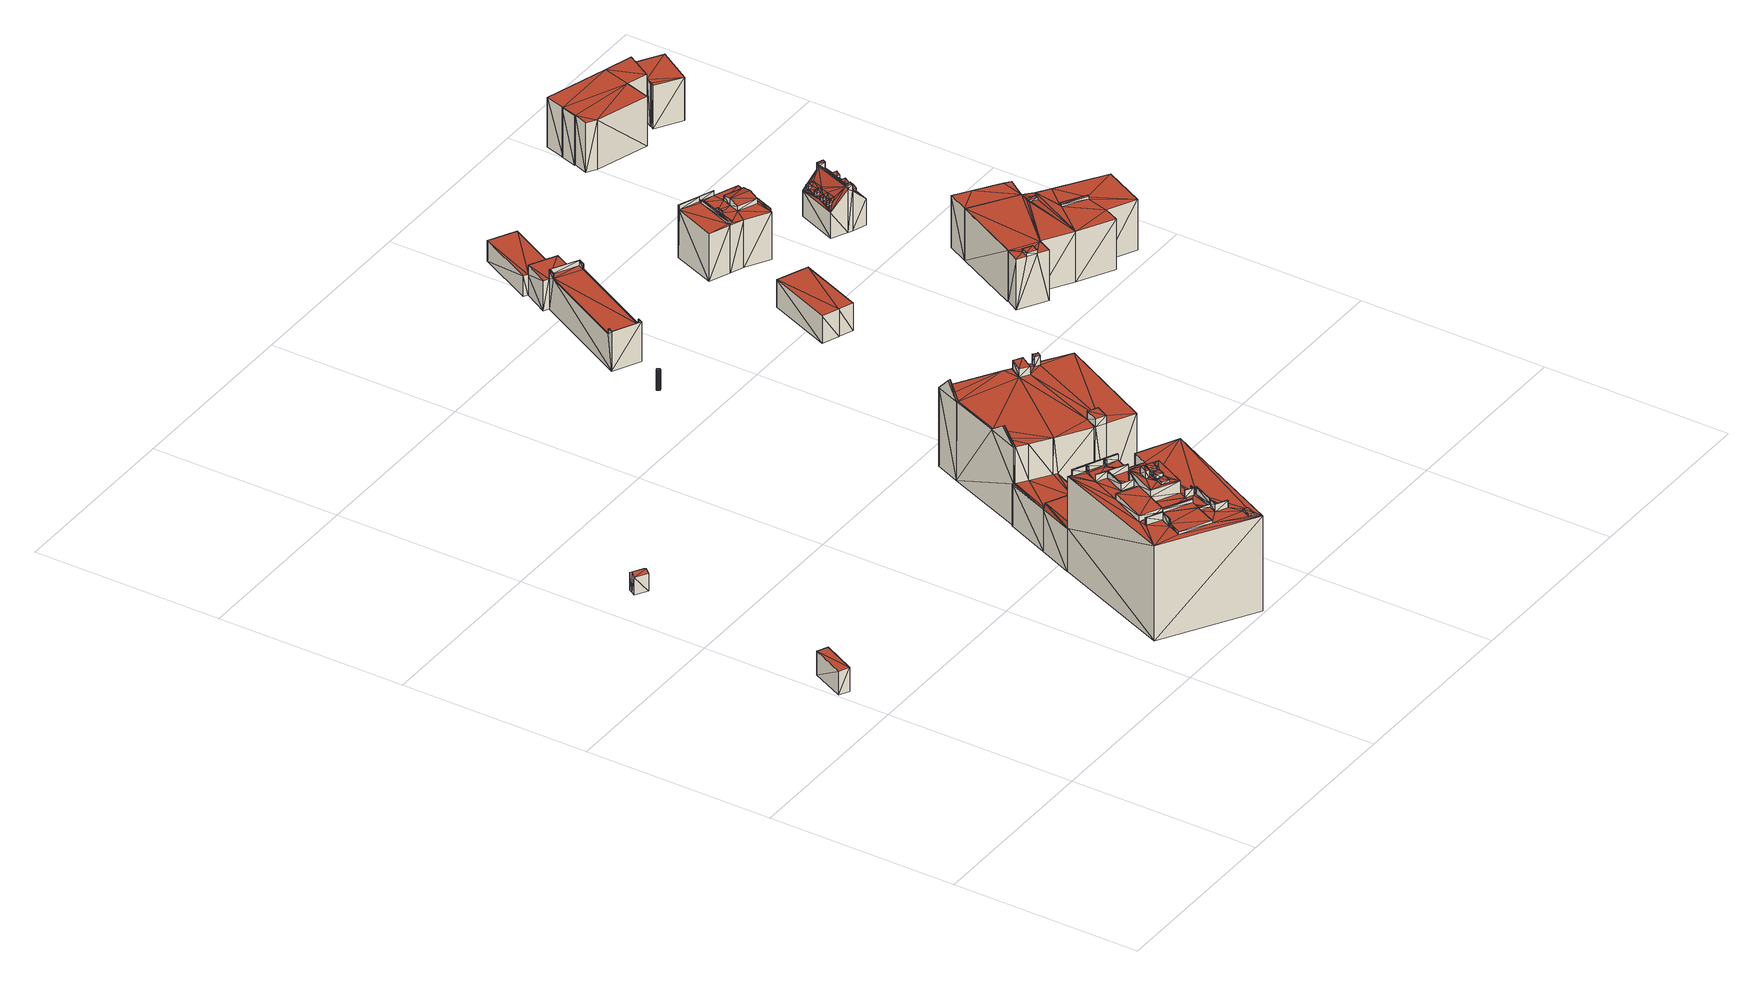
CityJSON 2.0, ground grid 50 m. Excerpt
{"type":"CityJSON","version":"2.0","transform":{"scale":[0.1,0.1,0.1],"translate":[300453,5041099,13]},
"CityObjects":{
"building1":{"type":"Building","geometry":[{"type":"MultiSurface","lod":"2","boundaries":[[[0,1,2]],[[2,1,3]],[[4,2,5]],[[2,3,5]],[[6,3,1]],[[6,5,3]],[[7,1,0]],[[7,6,1]],[[7,0,4]],[[0,2,4]],[[7,4,6]],[[4,5,6]]],"semantics":{"surfaces":[{"type":"GroundSurface"},{"type":"WallSurface"},{"type":"RoofSurface"}],"values":[0,0,1,1,1,1,1,1,1,1,2,2]}}]},
"building2":{"type":"Building","geometry":[{"type":"MultiSurface","lod":"2","boundaries":[[[8,9,10]],[[8,11,9]],[[8,12,11]],[[13,8,10]],[[9,11,14]],[[15,9,14]],[[16,9,15]],[[16,10,9]],[[17,14,12]],[[12,14,11]],[[18,17,8]],[[8,17,12]],[[19,8,13]],[[19,18,8]],[[19,10,16]],[[19,13,10]],[[18,15,14]],[[18,14,17]],[[19,16,18]],[[18,16,15]]],"semantics":{"surfaces":[{"type":"GroundSurface"},{"type":"WallSurface"},{"type":"RoofSurface"}],"values":[0,0,0,0,1,1,1,1,1,1,1,1,1,1,1,1,2,2,2,2]}}]},
"building3":{"type":"Building","geometry":[{"type":"MultiSurface","lod":"2","boundaries":[[[20,21,22]],[[23,24,25]],[[23,25,26]],[[25,27,26]],[[27,28,29]],[[30,31,28]],[[31,29,28]],[[32,33,31]],[[34,32,35]],[[34,36,32]],[[32,36,33]],[[37,38,21]],[[31,33,29]],[[27,29,26]],[[26,29,39]],[[23,26,40]],[[37,21,20]],[[40,26,41]],[[23,40,42]],[[20,22,43]],[[44,23,42]],[[43,22,45]],[[44,42,46]],[[47,23,44]],[[45,23,47]],[[45,22,23]],[[48,49,50]],[[51,48,50]],[[52,50,53]],[[52,54,51]],[[50,55,53]],[[56,57,54]],[[52,51,50]],[[52,56,54]],[[58,55,59]],[[59,55,60]],[[58,53,55]],[[61,62,33]],[[61,33,36]],[[63,34,64]],[[34,35,64]],[[35,32,65]],[[64,35,65]],[[63,61,36]],[[63,36,34]],[[66,67,68]],[[68,67,69]],[[66,68,70]],[[68,71,70]],[[67,72,73]],[[67,73,69]],[[70,71,72]],[[71,73,72]],[[74,29,33]],[[75,74,62]],[[74,33,62]],[[65,32,76]],[[32,31,76]],[[77,78,30]],[[30,78,31]],[[78,76,31]],[[77,79,78]],[[79,80,78]],[[78,80,81]],[[82,83,84]],[[83,85,84]],[[55,82,83]],[[60,83,86]],[[55,83,60]],[[87,88,89]],[[87,90,88]],[[82,87,83]],[[82,90,87]],[[50,49,91]],[[49,92,91]],[[91,92,90]],[[92,88,90]],[[93,94,95]],[[95,94,96]],[[93,97,98]],[[93,95,97]],[[99,100,101]],[[99,102,100]],[[99,98,102]],[[102,98,97]],[[100,103,104]],[[105,106,107]],[[101,100,104]],[[105,104,106]],[[106,108,109]],[[106,109,110]],[[101,104,105]],[[107,106,110]],[[94,110,109]],[[94,109,96]],[[111,112,113]],[[111,114,112]],[[115,113,116]],[[116,113,112]],[[117,118,119]],[[118,120,121]],[[118,121,119]],[[119,121,122]],[[119,122,123]],[[124,123,125]],[[125,123,122]],[[117,111,118]],[[117,126,111]],[[127,115,128]],[[128,115,116]],[[104,129,130]],[[104,103,129]],[[106,127,108]],[[108,127,128]],[[131,130,132]],[[132,130,129]],[[133,131,132]],[[134,135,131]],[[134,131,133]],[[136,137,138]],[[136,139,137]],[[138,137,140]],[[138,140,141]],[[142,140,143]],[[142,141,140]],[[144,142,143]],[[144,143,145]],[[144,146,147]],[[144,145,146]],[[147,139,136]],[[147,146,139]],[[124,125,148]],[[124,148,149]],[[126,149,111]],[[111,148,114]],[[111,149,148]],[[150,120,118]],[[150,151,120]],[[87,152,153]],[[87,89,152]],[[150,153,151]],[[151,153,152]],[[134,83,82]],[[134,133,83]],[[133,86,83]],[[51,154,48]],[[51,155,154]],[[54,156,157]],[[54,57,156]],[[158,159,155]],[[159,154,155]],[[160,157,156]],[[161,157,160]],[[162,161,160]],[[162,160,163]],[[164,163,165]],[[164,162,163]],[[166,167,168]],[[167,169,168]],[[158,169,159]],[[158,168,169]],[[164,165,167]],[[164,167,166]],[[170,41,171]],[[170,40,41]],[[171,41,26]],[[171,26,172]],[[172,39,173]],[[172,26,39]],[[74,173,29]],[[29,173,39]],[[174,175,172]],[[176,177,178]],[[179,180,177]],[[176,179,177]],[[178,177,174]],[[177,175,174]],[[181,27,25]],[[181,179,27]],[[179,182,28]],[[176,182,179]],[[179,28,27]],[[183,184,24]],[[183,24,23]],[[24,181,25]],[[181,185,186]],[[184,185,181]],[[184,181,24]],[[185,177,186]],[[186,177,180]],[[187,188,189]],[[187,190,188]],[[187,191,190]],[[191,192,190]],[[193,194,195]],[[193,195,196]],[[45,47,195]],[[194,45,195]],[[195,47,197]],[[198,20,199]],[[20,43,199]],[[198,199,200]],[[199,43,201]],[[202,37,203]],[[203,20,198]],[[37,20,203]],[[204,203,198]],[[201,43,194]],[[43,45,194]],[[205,44,206]],[[44,46,206]],[[206,46,207]],[[197,47,205]],[[47,44,205]],[[196,195,208]],[[196,208,209]],[[210,208,211]],[[210,209,208]],[[193,210,211]],[[193,211,194]],[[212,213,214]],[[21,215,214]],[[212,214,215]],[[21,214,22]],[[214,216,22]],[[217,21,38]],[[217,215,21]],[[22,183,23]],[[183,218,219]],[[218,220,219]],[[216,218,183]],[[216,183,22]],[[220,221,219]],[[219,221,222]],[[222,192,223]],[[192,224,170]],[[221,192,222]],[[192,170,223]],[[204,225,226]],[[204,226,203]],[[202,217,38]],[[202,38,37]],[[227,212,215]],[[228,212,227]],[[229,230,213]],[[230,214,213]],[[228,227,229]],[[227,230,229]],[[199,231,232]],[[200,199,232]],[[225,231,226]],[[225,232,231]],[[206,233,234]],[[233,235,234]],[[207,46,42]],[[207,236,237]],[[207,42,236]],[[236,42,238]],[[42,189,238]],[[189,224,239]],[[42,40,170]],[[189,170,224]],[[42,170,189]],[[240,241,242]],[[240,243,241]],[[244,242,245]],[[245,242,241]],[[246,244,245]],[[246,245,247]],[[248,249,250]],[[248,250,251]],[[240,251,243]],[[243,251,250]],[[77,249,248]],[[30,28,182]],[[77,182,249]],[[249,252,253]],[[182,252,249]],[[252,74,75]],[[253,252,75]],[[77,30,182]],[[81,254,255]],[[80,254,81]],[[256,257,258]],[[256,258,259]],[[254,259,255]],[[255,259,258]],[[256,246,257]],[[257,246,247]],[[135,84,131]],[[131,84,85]],[[260,261,262]],[[262,261,263]],[[264,262,265]],[[264,260,262]],[[266,267,261]],[[267,263,261]],[[264,265,266]],[[265,267,266]],[[268,269,270]],[[270,269,271]],[[272,273,269]],[[269,274,271]],[[269,273,274]],[[275,276,277]],[[275,277,278]],[[279,278,280]],[[278,281,280]],[[278,277,281]],[[282,283,268]],[[275,284,276]],[[282,268,285]],[[285,268,270]],[[275,283,284]],[[268,283,275]],[[286,282,285]],[[287,282,286]],[[287,288,289]],[[287,286,288]],[[289,288,283]],[[288,284,283]],[[273,280,274]],[[274,280,281]],[[272,278,279]],[[272,269,278]],[[290,291,292]],[[290,293,291]],[[290,294,295]],[[290,295,293]],[[292,291,296]],[[291,297,296]],[[294,296,297]],[[294,297,295]],[[298,299,52]],[[299,56,52]],[[298,59,299]],[[298,58,59]],[[67,70,72]],[[66,70,67]],[[50,91,55]],[[55,91,90]],[[55,90,82]],[[93,98,94]],[[99,101,105]],[[99,105,98]],[[105,107,98]],[[107,110,98]],[[94,98,110]],[[124,149,126]],[[124,119,123]],[[117,119,124]],[[117,124,126]],[[85,87,150]],[[104,127,106]],[[127,111,115]],[[85,150,118]],[[115,111,113]],[[87,153,150]],[[127,85,111]],[[104,130,127]],[[130,85,127]],[[83,87,85]],[[131,85,130]],[[85,118,111]],[[136,138,141]],[[142,136,141]],[[144,136,142]],[[144,147,136]],[[164,161,162]],[[161,158,157]],[[54,157,51]],[[164,166,158]],[[158,166,168]],[[158,155,157]],[[164,158,161]],[[51,157,155]],[[170,171,172]],[[223,172,175]],[[222,223,175]],[[185,222,175]],[[185,175,177]],[[219,222,185]],[[183,185,184]],[[183,219,185]],[[223,170,172]],[[174,173,74]],[[174,74,252]],[[174,172,173]],[[181,186,179]],[[179,186,180]],[[178,174,252]],[[178,252,182]],[[176,178,182]],[[187,189,239]],[[187,239,191]],[[235,236,238]],[[233,236,235]],[[233,237,236]],[[193,209,210]],[[193,196,209]],[[198,232,225]],[[198,200,232]],[[204,198,225]],[[212,229,213]],[[228,229,212]],[[206,207,237]],[[206,237,233]],[[208,188,218]],[[208,218,230]],[[205,235,208]],[[221,190,192]],[[220,190,221]],[[230,218,216]],[[235,238,189]],[[230,216,214]],[[202,227,217]],[[220,188,190]],[[211,208,230]],[[202,203,226]],[[202,226,227]],[[235,189,188]],[[217,227,215]],[[205,234,235]],[[199,201,231]],[[205,206,234]],[[226,231,211]],[[226,211,227]],[[211,230,227]],[[195,197,208]],[[201,194,231]],[[208,235,188]],[[231,194,211]],[[218,188,220]],[[197,205,208]],[[191,224,192]],[[191,239,224]],[[246,248,240]],[[240,248,251]],[[244,240,242]],[[246,240,244]],[[80,248,246]],[[80,246,256]],[[77,80,79]],[[256,259,254]],[[80,256,254]],[[77,248,80]],[[134,82,135]],[[135,82,84]],[[264,266,261]],[[264,261,260]],[[268,275,269]],[[269,275,278]],[[282,289,283]],[[287,289,282]],[[273,279,280]],[[272,279,273]],[[294,292,296]],[[290,292,294]],[[298,271,58]],[[52,53,263]],[[298,52,288]],[[291,263,53]],[[291,53,297]],[[58,297,53]],[[288,52,267]],[[58,293,295]],[[298,286,285]],[[58,271,274]],[[267,52,263]],[[298,285,271]],[[298,288,286]],[[58,295,297]],[[284,265,262]],[[262,263,281]],[[277,262,281]],[[284,262,277]],[[288,265,284]],[[281,263,291]],[[293,281,291]],[[274,281,293]],[[58,274,293]],[[288,267,265]],[[285,270,271]],[[276,284,277]],[[63,102,68]],[[63,299,102]],[[75,62,88]],[[63,65,299]],[[63,68,61]],[[63,64,65]],[[75,88,92]],[[61,112,62]],[[148,122,62]],[[140,60,86]],[[169,75,92]],[[165,258,167]],[[299,163,56]],[[61,116,112]],[[148,62,112]],[[71,109,116]],[[65,163,299]],[[102,97,95]],[[169,92,154]],[[140,86,133]],[[71,116,73]],[[299,59,145]],[[163,160,56]],[[68,102,95]],[[56,160,156]],[[159,169,154]],[[109,128,116]],[[258,245,167]],[[59,60,137]],[[143,133,103]],[[49,154,92]],[[78,255,76]],[[241,250,167]],[[125,122,148]],[[88,62,122]],[[71,96,109]],[[89,88,121]],[[61,73,116]],[[48,154,49]],[[299,145,102]],[[108,128,109]],[[103,132,129]],[[89,121,152]],[[143,140,133]],[[56,156,57]],[[65,76,165]],[[100,143,103]],[[76,255,165]],[[146,59,137]],[[68,69,61]],[[68,96,71]],[[257,247,245]],[[257,245,258]],[[169,250,75]],[[78,81,255]],[[243,250,241]],[[61,69,73]],[[146,137,139]],[[120,152,121]],[[137,60,140]],[[103,133,132]],[[245,241,167]],[[165,255,258]],[[114,148,112]],[[100,145,143]],[[65,165,163]],[[167,250,169]],[[68,95,96]],[[249,253,250]],[[250,253,75]],[[102,145,100]],[[151,152,120]],[[145,59,146]],[[88,122,121]]],"semantics":{"surfaces":[{"type":"GroundSurface"},{"type":"WallSurface"},{"type":"RoofSurface"}],"values":[0,0,0,0,0,0,0,0,0,0,0,0,0,0,0,0,0,0,0,0,0,0,0,0,0,0,1,1,1,1,1,1,1,1,1,1,1,1,1,1,1,1,1,1,1,1,1,1,1,1,1,1,1,1,1,1,1,1,1,1,1,1,1,1,1,1,1,1,1,1,1,1,1,1,1,1,1,1,1,1,1,1,1,1,1,1,1,1,1,1,1,1,1,1,1,1,1,1,1,1,1,1,1,1,1,1,1,1,1,1,1,1,1,1,1,1,1,1,1,1,1,1,1,1,1,1,1,1,1,1,1,1,1,1,1,1,1,1,1,1,1,1,1,1,1,1,1,1,1,1,1,1,1,1,1,1,1,1,1,1,1,1,1,1,1,1,1,1,1,1,1,1,1,1,1,1,1,1,1,1,1,1,1,1,1,1,1,1,1,1,1,1,1,1,1,1,1,1,1,1,1,1,1,1,1,1,1,1,1,1,1,1,1,1,1,1,1,1,1,1,1,1,1,1,1,1,1,1,1,1,1,1,1,1,1,1,1,1,1,1,1,1,1,1,1,1,1,1,1,1,1,1,1,1,1,1,1,1,1,1,1,1,1,1,1,1,1,1,1,1,1,1,1,1,1,1,1,1,1,1,1,1,1,1,1,1,1,1,1,1,1,1,1,1,1,1,1,1,1,1,1,1,1,1,1,1,1,1,1,1,1,1,1,1,1,1,1,1,1,1,1,1,1,1,1,1,1,1,1,1,1,1,1,1,1,1,1,2,2,2,2,2,2,2,2,2,2,2,2,2,2,2,2,2,2,2,2,2,2,2,2,2,2,2,2,2,2,2,2,2,2,2,2,2,2,2,2,2,2,2,2,2,2,2,2,2,2,2,2,2,2,2,2,2,2,2,2,2,2,2,2,2,2,2,2,2,2,2,2,2,2,2,2,2,2,2,2,2,2,2,2,2,2,2,2,2,2,2,2,2,2,2,2,2,2,2,2,2,2,2,2,2,2,2,2,2,2,2,2,2,2,2,2,2,2,2,2,2,2,2,2,2,2,2,2,2,2,2,2,2,2,2,2,2,2,2,2,2,2,2,2,2,2,2,2,2,2,2,2,2,2,2,2,2,2,2,2,2,2,2,2,2,2,2,2,2,2,2,2,2,2,2,2,2,2,2,2,2,2,2,2,2,2,2,2,2,2,2,2,2,2,2,2,2,2,2,2,2,2,2,2,2,2,2,2,2,2,2,2,2,2,2,2,2,2,2,2,2]}}]},
"building4":{"type":"Building","geometry":[{"type":"MultiSurface","lod":"2","boundaries":[[[300,301,302]],[[303,304,305]],[[306,307,308]],[[309,304,303]],[[300,303,301]],[[304,308,310]],[[304,310,311]],[[309,308,304]],[[309,303,300]],[[306,312,307]],[[313,314,315]],[[309,315,308]],[[316,317,318]],[[319,320,306]],[[314,321,315]],[[322,319,306]],[[317,313,315]],[[322,323,319]],[[317,315,318]],[[315,306,308]],[[318,315,309]],[[315,322,306]],[[317,324,313]],[[325,324,317]],[[326,327,319]],[[319,327,320]],[[328,326,323]],[[323,326,319]],[[327,329,320]],[[320,329,306]],[[306,330,312]],[[329,330,306]],[[330,331,312]],[[312,331,307]],[[332,308,307]],[[332,307,331]],[[333,308,332]],[[333,310,308]],[[334,311,310]],[[334,310,333]],[[335,311,334]],[[335,304,311]],[[305,304,335]],[[336,305,335]],[[337,328,322]],[[322,328,323]],[[338,337,315]],[[315,337,322]],[[339,338,321]],[[321,338,315]],[[340,339,314]],[[314,339,321]],[[341,305,336]],[[341,303,305]],[[342,303,341]],[[342,301,303]],[[302,301,342]],[[343,302,342]],[[344,302,343]],[[344,300,302]],[[309,300,344]],[[345,309,344]],[[313,340,314]],[[324,340,313]],[[346,309,345]],[[346,318,309]],[[347,325,316]],[[316,325,317]],[[347,318,346]],[[347,316,318]],[[325,338,324]],[[324,338,340]],[[340,338,339]],[[325,346,338]],[[338,329,337]],[[347,346,325]],[[337,326,328]],[[346,345,338]],[[337,329,326]],[[345,344,341]],[[326,329,327]],[[344,343,342]],[[338,332,329]],[[344,342,341]],[[329,331,330]],[[345,341,335]],[[329,332,331]],[[341,336,335]],[[345,332,338]],[[345,335,332]],[[335,333,332]],[[335,334,333]]],"semantics":{"surfaces":[{"type":"GroundSurface"},{"type":"WallSurface"},{"type":"RoofSurface"}],"values":[0,0,0,0,0,0,0,0,0,0,0,0,0,0,0,0,0,0,0,0,0,0,1,1,1,1,1,1,1,1,1,1,1,1,1,1,1,1,1,1,1,1,1,1,1,1,1,1,1,1,1,1,1,1,1,1,1,1,1,1,1,1,1,1,1,1,1,1,1,1,2,2,2,2,2,2,2,2,2,2,2,2,2,2,2,2,2,2,2,2,2,2]}}]},
"building5":{"type":"Building","geometry":[{"type":"MultiSurface","lod":"2","boundaries":[[[348,349,350]],[[348,350,351]],[[352,351,353]],[[353,351,354]],[[355,353,356]],[[357,349,348]],[[356,353,358]],[[355,352,353]],[[352,348,351]],[[359,348,352]],[[360,361,362]],[[361,363,362]],[[360,357,361]],[[357,348,361]],[[364,365,366]],[[366,365,367]],[[368,355,369]],[[355,356,369]],[[368,370,352]],[[368,352,355]],[[369,356,371]],[[356,358,371]],[[372,371,353]],[[353,371,358]],[[373,372,374]],[[372,354,374]],[[372,353,354]],[[363,354,351]],[[363,374,354]],[[375,348,359]],[[375,361,348]],[[375,370,373]],[[370,372,373]],[[375,359,370]],[[359,352,370]],[[376,377,378]],[[376,379,377]],[[380,366,381]],[[380,364,366]],[[382,383,377]],[[382,377,379]],[[382,380,381]],[[382,381,383]],[[363,351,367]],[[362,367,365]],[[351,350,367]],[[384,385,386]],[[385,350,386]],[[362,363,367]],[[367,350,385]],[[387,350,349]],[[387,386,350]],[[388,389,390]],[[389,391,390]],[[392,390,391]],[[393,390,392]],[[393,385,384]],[[393,392,385]],[[394,395,396]],[[395,397,396]],[[396,389,388]],[[396,397,389]],[[394,387,395]],[[378,395,349]],[[360,378,357]],[[360,376,378]],[[395,387,349]],[[357,378,349]],[[368,369,372]],[[368,372,370]],[[369,371,372]],[[375,363,361]],[[375,373,363]],[[373,374,363]],[[360,362,382]],[[382,379,376]],[[382,362,380]],[[380,362,365]],[[380,365,364]],[[360,382,376]],[[387,390,386]],[[394,396,388]],[[393,384,390]],[[387,388,390]],[[384,386,390]],[[394,388,387]],[[366,392,397]],[[397,391,389]],[[397,392,391]],[[378,397,395]],[[378,377,397]],[[367,385,392]],[[383,366,377]],[[366,367,392]],[[383,381,366]],[[377,366,397]]],"semantics":{"surfaces":[{"type":"GroundSurface"},{"type":"WallSurface"},{"type":"RoofSurface"}],"values":[0,0,0,0,0,0,0,0,0,0,1,1,1,1,1,1,1,1,1,1,1,1,1,1,1,1,1,1,1,1,1,1,1,1,1,1,1,1,1,1,1,1,1,1,1,1,1,1,1,1,1,1,1,1,1,1,1,1,1,1,1,1,1,1,1,1,1,1,2,2,2,2,2,2,2,2,2,2,2,2,2,2,2,2,2,2,2,2,2,2,2,2,2,2,2,2]}}]},
"building6":{"type":"Building","geometry":[{"type":"MultiSurface","lod":"2","boundaries":[[[398,399,400]],[[399,401,402]],[[400,399,402]],[[398,403,399]],[[404,402,405]],[[404,400,402]],[[406,405,401]],[[401,405,402]],[[407,406,401]],[[407,401,399]],[[408,407,403]],[[403,407,399]],[[409,408,398]],[[398,408,403]],[[409,400,404]],[[409,398,400]],[[409,407,408]],[[404,405,407]],[[409,404,407]],[[407,405,406]]],"semantics":{"surfaces":[{"type":"GroundSurface"},{"type":"WallSurface"},{"type":"RoofSurface"}],"values":[0,0,0,0,1,1,1,1,1,1,1,1,1,1,1,1,2,2,2,2]}}]},
"building7":{"type":"Building","geometry":[{"type":"MultiSurface","lod":"2","boundaries":[[[410,411,412]],[[413,414,415]],[[414,416,415]],[[412,417,416]],[[415,418,419]],[[410,412,414]],[[414,412,416]],[[415,416,418]],[[418,420,419]],[[421,422,423]],[[421,419,422]],[[422,420,424]],[[419,420,422]],[[425,415,421]],[[415,419,421]],[[426,413,427]],[[427,415,425]],[[413,415,427]],[[428,427,425]],[[426,429,430]],[[430,429,431]],[[431,429,417]],[[413,430,414]],[[431,417,412]],[[426,430,413]],[[432,412,411]],[[432,431,412]],[[433,411,410]],[[433,432,411]],[[433,414,430]],[[433,410,414]],[[429,434,416]],[[429,416,417]],[[434,435,418]],[[434,418,416]],[[435,420,418]],[[435,424,420]],[[436,437,438]],[[439,436,438]],[[440,436,439]],[[440,441,436]],[[442,423,422]],[[442,422,443]],[[444,442,443]],[[444,443,445]],[[446,447,448]],[[447,449,448]],[[450,451,452]],[[450,452,453]],[[454,450,453]],[[455,450,454]],[[455,454,456]],[[454,457,456]],[[446,456,457]],[[446,457,447]],[[428,445,427]],[[428,444,445]],[[458,459,460]],[[458,460,461]],[[451,461,452]],[[451,458,461]],[[462,437,463]],[[462,438,437]],[[464,441,440]],[[464,465,441]],[[466,462,463]],[[465,466,463]],[[464,466,465]],[[448,449,459]],[[449,460,459]],[[430,431,432]],[[433,430,432]],[[462,439,438]],[[466,439,462]],[[464,439,466]],[[464,440,439]],[[425,421,442]],[[428,425,444]],[[444,425,442]],[[442,421,423]],[[448,459,456]],[[455,456,451]],[[446,448,456]],[[455,451,450]],[[456,459,451]],[[451,459,458]],[[460,422,424]],[[449,422,460]],[[429,437,434]],[[463,437,429]],[[426,445,441]],[[441,447,454]],[[426,441,465]],[[437,453,461]],[[437,461,434]],[[445,447,441]],[[436,453,437]],[[441,454,436]],[[426,463,429]],[[436,454,453]],[[447,457,454]],[[426,465,463]],[[453,452,461]],[[460,424,435]],[[443,422,449]],[[445,443,447]],[[434,461,435]],[[426,427,445]],[[461,460,435]],[[447,443,449]]],"semantics":{"surfaces":[{"type":"GroundSurface"},{"type":"WallSurface"},{"type":"RoofSurface"}],"values":[0,0,0,0,0,0,0,0,0,1,1,1,1,1,1,1,1,1,1,1,1,1,1,1,1,1,1,1,1,1,1,1,1,1,1,1,1,1,1,1,1,1,1,1,1,1,1,1,1,1,1,1,1,1,1,1,1,1,1,1,1,1,1,1,1,1,1,1,1,1,2,2,2,2,2,2,2,2,2,2,2,2,2,2,2,2,2,2,2,2,2,2,2,2,2,2,2,2,2,2,2,2,2,2,2,2,2,2,2,2]}}]},
"building8":{"type":"Building","geometry":[{"type":"MultiSurface","lod":"2","boundaries":[[[467,468,469]],[[470,471,472]],[[469,468,473]],[[473,474,475]],[[472,476,468]],[[470,472,467]],[[467,472,468]],[[475,477,478]],[[474,479,480]],[[473,468,474]],[[475,474,477]],[[474,480,477]],[[481,475,482]],[[475,478,482]],[[483,473,481]],[[473,475,481]],[[484,467,485]],[[467,469,485]],[[486,470,484]],[[470,467,484]],[[485,473,483]],[[485,469,473]],[[487,482,478]],[[487,478,477]],[[487,477,488]],[[477,480,488]],[[489,490,479]],[[491,488,480]],[[490,492,491]],[[490,491,480]],[[493,492,490]],[[479,490,480]],[[494,493,490]],[[495,493,494]],[[496,497,498]],[[498,491,492]],[[496,498,492]],[[495,497,496]],[[495,494,497]],[[499,489,474]],[[474,489,479]],[[500,501,468]],[[500,468,476]],[[501,499,474]],[[501,474,468]],[[502,476,472]],[[502,500,476]],[[503,504,505]],[[505,504,506]],[[507,503,505]],[[508,503,507]],[[509,472,471]],[[509,502,472]],[[486,471,470]],[[486,509,471]],[[508,507,510]],[[507,511,510]],[[510,511,506]],[[510,506,504]],[[512,513,514]],[[513,515,514]],[[516,517,518]],[[516,514,517]],[[517,514,515]],[[519,520,512]],[[520,513,512]],[[519,521,520]],[[521,516,518]],[[519,516,521]],[[481,482,487]],[[481,487,522]],[[483,481,522]],[[485,483,521]],[[485,521,518]],[[518,517,501]],[[521,483,520]],[[485,518,501]],[[483,513,520]],[[513,522,515]],[[515,522,499]],[[515,499,501]],[[483,522,513]],[[517,515,501]],[[486,507,509]],[[502,506,501]],[[486,484,507]],[[509,505,502]],[[507,484,511]],[[502,501,500]],[[485,501,506]],[[505,506,502]],[[484,485,511]],[[509,507,505]],[[485,506,511]],[[522,490,489]],[[522,487,494]],[[522,494,490]],[[494,487,497]],[[497,487,498]],[[498,488,491]],[[498,487,488]],[[499,522,489]],[[495,492,493]],[[495,496,492]],[[508,504,503]],[[508,510,504]],[[519,514,516]],[[519,512,514]]],"semantics":{"surfaces":[{"type":"GroundSurface"},{"type":"WallSurface"},{"type":"RoofSurface"}],"values":[0,0,0,0,0,0,0,0,0,0,0,0,1,1,1,1,1,1,1,1,1,1,1,1,1,1,1,1,1,1,1,1,1,1,1,1,1,1,1,1,1,1,1,1,1,1,1,1,1,1,1,1,1,1,1,1,1,1,1,1,1,1,1,1,1,1,1,1,1,2,2,2,2,2,2,2,2,2,2,2,2,2,2,2,2,2,2,2,2,2,2,2,2,2,2,2,2,2,2,2,2,2,2,2,2,2,2,2]}}]},
"building9":{"type":"Building","geometry":[{"type":"MultiSurface","lod":"2","boundaries":[[[523,473,524]],[[524,473,525]],[[473,475,525]],[[525,475,526]],[[527,483,523]],[[523,483,473]],[[527,523,528]],[[523,524,528]],[[528,524,529]],[[524,525,529]],[[529,525,530]],[[525,526,530]],[[483,481,475]],[[483,475,473]],[[530,475,481]],[[530,526,475]],[[528,529,483]],[[527,528,483]],[[483,529,481]],[[529,530,481]]],"semantics":{"surfaces":[{"type":"GroundSurface"},{"type":"WallSurface"},{"type":"RoofSurface"}],"values":[0,0,0,0,1,1,1,1,1,1,1,1,1,1,1,1,2,2,2,2]}}]},
"building10":{"type":"Building","geometry":[{"type":"MultiSurface","lod":"2","boundaries":[[[531,532,533]],[[533,534,535]],[[533,535,536]],[[537,533,538]],[[531,533,537]],[[533,539,534]],[[532,539,533]],[[540,541,542]],[[541,543,542]],[[544,545,546]],[[547,548,549]],[[550,548,547]],[[551,552,548]],[[553,554,555]],[[554,556,555]],[[556,557,555]],[[558,559,560]],[[561,562,563]],[[564,565,566]],[[564,566,567]],[[568,569,570]],[[571,550,572]],[[573,574,575]],[[573,575,576]],[[577,578,579]],[[580,581,551]],[[582,583,584]],[[585,586,587]],[[588,589,563]],[[590,556,554]],[[591,592,593]],[[594,595,596]],[[597,544,598]],[[598,544,546]],[[560,559,599]],[[559,600,599]],[[541,601,543]],[[602,601,541]],[[558,603,604]],[[580,605,606]],[[580,581,605]],[[603,600,599]],[[604,603,599]],[[543,583,584]],[[542,543,584]],[[601,584,543]],[[553,595,607]],[[607,595,596]],[[608,609,610]],[[611,608,610]],[[612,592,593]],[[561,592,612]],[[573,564,567]],[[573,567,574]],[[577,570,578]],[[577,568,570]],[[580,571,572]],[[580,572,581]],[[584,583,586]],[[583,587,586]],[[563,589,592]],[[589,593,592]],[[555,557,595]],[[557,596,595]],[[599,600,613]],[[599,613,544]],[[613,545,544]],[[614,615,616]],[[616,615,617]],[[618,608,611]],[[618,619,608]],[[615,620,621]],[[615,621,617]],[[621,620,622]],[[618,623,619]],[[618,624,623]],[[625,622,620]],[[625,538,622]],[[538,533,622]],[[623,534,539]],[[623,609,534]],[[624,609,623]],[[624,610,609]],[[626,539,532]],[[626,623,539]],[[609,627,534]],[[534,627,535]],[[614,616,625]],[[616,538,625]],[[616,537,538]],[[628,537,616]],[[628,531,537]],[[622,533,629]],[[533,536,629]],[[629,536,535]],[[629,535,627]],[[531,626,532]],[[628,626,531]],[[617,621,619]],[[621,608,619]],[[547,630,576]],[[547,631,630]],[[547,548,631]],[[632,631,619]],[[633,548,549]],[[617,548,552]],[[617,619,548]],[[547,576,575]],[[566,565,626]],[[626,565,619]],[[565,632,619]],[[548,619,631]],[[628,616,617]],[[626,619,623]],[[628,572,626]],[[634,552,551]],[[570,551,581]],[[569,634,551]],[[572,550,575]],[[570,569,551]],[[572,575,574]],[[628,579,578]],[[628,570,581]],[[550,547,575]],[[572,574,626]],[[567,566,626]],[[574,567,626]],[[628,578,570]],[[628,581,572]],[[628,617,579]],[[634,617,552]],[[579,617,634]],[[635,579,634]],[[577,579,635]],[[606,551,548]],[[580,551,606]],[[635,634,569]],[[568,635,569]],[[577,635,568]],[[573,636,564]],[[606,548,550]],[[571,606,550]],[[580,606,571]],[[573,576,636]],[[636,576,630]],[[636,630,631]],[[564,636,565]],[[636,632,565]],[[636,631,632]],[[624,611,610]],[[618,611,624]],[[614,625,620]],[[614,620,615]],[[637,553,594]],[[594,553,595]],[[591,561,592]],[[638,561,591]],[[590,554,553]],[[637,590,553]],[[553,555,595]],[[561,563,592]],[[588,563,562]],[[638,562,561]],[[638,588,562]],[[608,627,609]],[[621,622,608]],[[622,602,608]],[[622,558,602]],[[622,629,559]],[[602,639,608]],[[622,559,558]],[[558,640,602]],[[558,597,640]],[[597,598,640]],[[559,629,600]],[[600,629,613]],[[602,541,540]],[[602,540,639]],[[629,627,557]],[[608,637,638]],[[608,639,637]],[[608,591,627]],[[608,638,591]],[[637,588,638]],[[598,583,582]],[[639,590,637]],[[594,596,589]],[[594,589,588]],[[590,587,556]],[[591,593,627]],[[585,587,590]],[[629,557,587]],[[637,594,588]],[[629,583,546]],[[629,587,583]],[[596,627,589]],[[639,585,590]],[[589,627,593]],[[557,627,596]],[[598,546,583]],[[640,598,582]],[[613,629,546]],[[587,557,556]],[[558,560,604]],[[560,599,604]],[[558,604,597]],[[597,604,544]],[[604,599,544]],[[542,584,586]],[[640,582,601]],[[602,640,601]],[[582,584,601]],[[585,542,586]],[[540,542,639]],[[639,542,585]]],"semantics":{"surfaces":[{"type":"GroundSurface"},{"type":"WallSurface"},{"type":"RoofSurface"}],"values":[0,0,0,0,0,0,0,1,1,1,1,1,1,1,1,1,1,1,1,1,1,1,1,1,1,1,1,1,1,1,1,1,1,1,1,1,1,1,1,1,1,1,1,1,1,1,1,1,1,1,1,1,1,1,1,1,1,1,1,1,1,1,1,1,1,1,1,1,1,1,1,1,1,1,1,1,1,1,1,1,1,1,1,1,1,1,1,1,1,1,1,1,1,1,1,1,1,1,2,2,2,2,2,2,2,2,2,2,2,2,2,2,2,2,2,2,2,2,2,2,2,2,2,2,2,2,2,2,2,2,2,2,2,2,2,2,2,2,2,2,2,2,2,2,2,2,2,2,2,2,2,2,2,2,2,2,2,2,2,2,2,2,2,2,2,2,2,2,2,2,2,2,2,2,2,2,2,2,2,2,2,2,2,2,2,2,2,2,2,2,2,2,2,2,2,2,2,2,2,2,2,2,2,2,2,2,2,2,2,2,2,2,2,2,2]}}]},
"building11":{"type":"Building","geometry":[{"type":"MultiSurface","lod":"2","boundaries":[[[641,642,643]],[[641,644,642]],[[645,641,646]],[[645,647,641]],[[648,649,644]],[[650,651,645]],[[647,648,644]],[[651,647,645]],[[647,644,641]],[[647,652,648]],[[653,649,654]],[[653,644,649]],[[655,654,649]],[[655,649,648]],[[656,643,657]],[[656,641,643]],[[657,642,658]],[[657,643,642]],[[653,658,644]],[[644,658,642]],[[659,646,660]],[[659,645,646]],[[661,645,659]],[[661,650,645]],[[660,646,641]],[[660,641,656]],[[662,655,652]],[[652,655,648]],[[647,662,652]],[[663,662,647]],[[664,663,651]],[[651,663,647]],[[661,664,650]],[[650,664,651]],[[661,659,664]],[[663,655,662]],[[664,659,663]],[[663,653,655]],[[659,660,656]],[[656,657,658]],[[659,656,663]],[[655,653,654]],[[656,658,653]],[[663,656,653]]],"semantics":{"surfaces":[{"type":"GroundSurface"},{"type":"WallSurface"},{"type":"RoofSurface"}],"values":[0,0,0,0,0,0,0,0,0,0,1,1,1,1,1,1,1,1,1,1,1,1,1,1,1,1,1,1,1,1,1,1,1,1,2,2,2,2,2,2,2,2,2,2]}}]},
"building12":{"type":"Building","geometry":[{"type":"MultiSurface","lod":"2","boundaries":[[[665,666,667]],[[668,665,667]],[[665,669,666]],[[668,667,650]],[[667,666,670]],[[650,667,671]],[[672,671,673]],[[672,650,671]],[[674,673,667]],[[667,673,671]],[[675,650,672]],[[675,668,650]],[[675,676,668]],[[668,676,665]],[[677,669,678]],[[677,666,669]],[[676,669,665]],[[676,678,669]],[[674,670,679]],[[674,667,670]],[[677,679,666]],[[666,679,670]],[[676,677,678]],[[674,679,677]],[[676,674,677]],[[672,673,674]],[[675,674,676]],[[675,672,674]]],"semantics":{"surfaces":[{"type":"GroundSurface"},{"type":"WallSurface"},{"type":"RoofSurface"}],"values":[0,0,0,0,0,0,1,1,1,1,1,1,1,1,1,1,1,1,1,1,1,1,2,2,2,2,2,2]}}]}
},
"vertices":[
[76,712,0],[33,625,0],[49,725,0],[7,638,0],[49,725,66],[7,638,66],[33,625,66],[76,712,66],
[120,1235,10],[90,1254,10],[96,1264,10],[84,1244,10],[115,1225,10],[127,1246,10],[84,1244,58],[90,1254,66],[96,1264,58],[115,1225,58],[120,1235,66],[127,1246,58],
[1121,814,2],[996,546,2],[967,561,2],[890,611,2],[849,525,2],[847,525,2],[749,559,2],[841,514,2],[798,426,2],[710,468,2],[831,410,2],[812,373,2],[854,350,2],[580,149,2],[981,335,2],[872,389,2],[817,5,2],[1198,763,2],[1068,510,2],[710,469,2],[800,672,2],[797,674,2],[884,883,2],[1109,821,2],[1050,861,2],[1090,834,2],[912,948,2],[1067,849,2],[758,319,265],[747,297,265],[747,297,281],[758,319,284],[767,337,299],[723,250,299],[759,320,284],[723,250,281],[767,337,265],[759,320,265],[793,215,299],[793,215,265],[723,250,265],[817,5,265],[580,149,265],[981,335,265],[872,389,265],[854,350,265],[822,50,270],[811,26,270],[822,50,265],[811,26,265],[810,56,270],[810,56,265],[798,32,270],[798,32,265],[710,468,122],[710,468,265],[812,373,265],[831,410,281],[829,407,265],[829,407,281],[796,422,281],[796,422,265],[700,204,281],[700,204,272],[697,199,281],[697,199,272],[700,204,265],[687,210,272],[644,231,265],[687,210,265],[644,231,281],[692,325,281],[692,325,265],[803,93,285],[803,91,285],[803,93,265],[803,91,265],[775,107,265],[775,107,285],[812,182,285],[810,183,265],[810,183,285],[812,182,265],[784,129,265],[784,129,272],[784,129,285],[783,127,272],[783,127,285],[783,127,265],[772,106,265],[772,106,285],[668,162,272],[650,127,265],[650,127,272],[668,162,265],[730,87,272],[730,87,265],[683,191,285],[683,191,272],[641,212,285],[683,191,265],[641,212,265],[641,210,265],[641,210,285],[680,190,285],[680,190,265],[668,162,285],[756,141,272],[756,141,265],[757,143,265],[757,143,272],[768,164,272],[768,164,265],[770,168,265],[770,168,281],[768,164,281],[802,187,285],[784,197,265],[784,197,285],[802,187,265],[783,195,265],[783,195,285],[803,185,285],[803,185,265],[808,194,285],[808,194,265],[807,195,265],[807,195,285],[666,163,265],[666,163,285],[685,194,272],[685,194,265],[682,196,265],[682,196,272],[727,333,265],[727,333,284],[730,334,265],[730,334,284],[754,388,284],[754,388,265],[756,387,265],[756,387,284],[804,363,284],[804,363,265],[805,365,284],[805,365,265],[728,403,284],[728,403,265],[727,402,284],[727,402,265],[800,672,118],[797,674,118],[749,559,118],[710,469,120],[754,557,134],[754,557,118],[841,514,134],[826,522,118],[826,522,134],[841,514,96],[826,522,96],[847,525,96],[798,426,134],[890,611,118],[849,525,118],[831,533,118],[831,533,96],[837,752,221],[837,752,219],[833,754,219],[820,710,219],[820,710,254],[803,670,219],[1090,834,242],[1090,834,219],[1068,848,219],[1068,848,242],[1067,849,219],[1121,814,245],[1110,821,219],[1110,821,245],[1109,821,219],[1198,763,219],[1122,814,219],[1122,814,245],[1050,861,219],[917,945,219],[912,948,219],[1046,815,219],[1046,815,242],[1069,801,242],[1069,801,219],[996,546,242],[971,559,242],[971,559,219],[996,546,219],[967,561,219],[1068,510,219],[882,616,219],[881,617,118],[881,617,219],[830,651,219],[830,651,118],[803,670,118],[800,672,219],[1115,803,245],[1115,803,219],[1012,579,219],[1012,579,242],[987,592,242],[987,592,219],[1103,810,219],[1103,810,245],[903,911,260],[903,911,219],[888,880,219],[884,883,220],[898,913,260],[884,882,219],[816,712,254],[750,444,281],[746,437,265],[746,437,281],[750,444,265],[750,436,281],[750,436,265],[753,443,281],[753,443,265],[720,463,281],[720,463,265],[718,459,265],[718,459,281],[715,466,134],[715,466,265],[793,415,281],[793,415,265],[793,424,281],[793,424,265],[790,417,265],[790,417,281],[767,282,319],[758,286,319],[767,282,299],[758,286,299],[778,304,319],[778,304,299],[769,308,319],[769,308,299],[797,284,308],[790,270,308],[797,284,299],[790,270,299],[790,270,312],[783,255,312],[783,255,299],[781,291,308],[781,291,299],[774,278,299],[774,278,308],[774,278,312],[767,263,312],[767,263,299],[798,283,312],[780,292,312],[780,292,299],[798,283,299],[806,299,299],[806,299,312],[788,307,299],[788,307,312],[783,250,306],[764,259,299],[764,259,306],[783,250,299],[775,233,306],[775,233,299],[756,241,306],[756,241,299],[837,301,299],[837,301,265],
[812,1649,16],[810,1650,16],[811,1650,16],[809,1650,16],[806,1649,16],[807,1650,16],[805,1642,16],[804,1644,16],[804,1646,16],[813,1648,16],[804,1647,16],[805,1648,16],[804,1643,16],[814,1643,16],[813,1641,16],[811,1640,16],[814,1645,16],[814,1644,16],[814,1647,16],[807,1640,16],[806,1641,16],[812,1641,16],[810,1640,16],[808,1640,16],[814,1643,71],[814,1644,71],[807,1640,71],[806,1641,71],[808,1640,71],[805,1642,71],[804,1643,71],[804,1644,71],[804,1646,71],[804,1647,71],[805,1648,71],[806,1649,71],[807,1650,71],[810,1640,71],[811,1640,71],[812,1641,71],[813,1641,71],[809,1650,71],[810,1650,71],[811,1650,71],[812,1649,71],[813,1648,71],[814,1647,71],[814,1645,71],
[1013,2006,11],[890,1742,11],[819,1779,11],[955,2036,11],[1034,2077,11],[977,2107,11],[940,2043,11],[1111,2224,11],[1042,2260,11],[1026,1999,11],[965,2113,11],[1046,2071,11],[1026,1999,120],[1013,2006,94],[955,2036,120],[955,2036,94],[947,2018,120],[946,2019,120],[947,2018,106],[946,2019,106],[1111,2224,68],[1042,2260,68],[1034,2077,68],[965,2113,68],[977,2107,68],[977,2107,94],[940,2043,94],[1046,2071,94],[1017,1982,120],[1015,1982,106],[1017,1982,106],[1015,1982,120],[956,2034,120],[956,2034,106],[1024,1999,120],[1024,1999,106],[826,1792,120],[826,1792,106],[819,1779,120],[890,1742,120],[890,1744,120],[890,1744,106],[821,1780,120],[821,1780,106],[827,1791,106],[827,1791,120],[897,1755,120],[897,1755,106],[895,1755,120],[895,1755,106],
[1327,1571,9],[1223,1420,9],[1246,1604,9],[1223,1419,9],[1178,1437,9],[1260,1405,9],[1246,1604,85],[1178,1437,85],[1223,1419,85],[1223,1420,85],[1260,1405,85],[1327,1571,85],
[1444,1785,7],[1425,1736,7],[1413,1741,7],[1454,1842,7],[1433,1790,7],[1351,1883,7],[1342,1756,7],[1404,1719,7],[1307,1770,7],[1296,1904,7],[1252,1791,7],[1296,1904,152],[1296,1902,139],[1296,1902,152],[1252,1791,139],[1351,1883,152],[1454,1842,139],[1389,1868,139],[1389,1868,152],[1404,1719,139],[1433,1790,134],[1413,1741,134],[1425,1736,131],[1444,1785,131],[1342,1756,139],[1307,1770,139],[1375,1813,139],[1365,1787,139],[1365,1787,152],[1375,1813,158],[1385,1838,152],[1385,1838,139],[1350,1882,152],[1350,1882,139],[1388,1867,152],[1388,1867,139],[1353,1874,146],[1353,1874,139],[1348,1876,146],[1348,1876,139],[1339,1812,146],[1331,1815,146],[1331,1815,139],[1339,1812,139],[1344,1827,139],[1344,1827,146],[1336,1830,146],[1336,1830,139],[1316,1773,146],[1309,1776,146],[1309,1776,139],[1316,1773,139],[1416,1766,152],[1416,1766,139],[1437,1817,152],[1437,1817,139],[1427,1793,158],
[1789,1205,33],[1672,1065,33],[1755,1228,33],[1912,1124,33],[1858,1016,33],[1784,1053,33],[1726,1248,33],[1595,1112,33],[1608,1325,33],[1765,1014,33],[1523,1152,33],[1521,1153,33],[1576,1075,33],[1503,1117,33],[1608,1325,177],[1521,1153,174],[1726,1248,177],[1789,1205,173],[1755,1228,173],[1912,1124,173],[1523,1152,174],[1503,1117,173],[1576,1075,173],[1549,1090,173],[1526,1104,173],[1526,1104,182],[1549,1090,182],[1560,1109,173],[1560,1109,182],[1536,1122,182],[1536,1122,174],[1536,1121,173],[1595,1112,173],[1765,1014,173],[1672,1065,173],[1784,1053,173],[1800,1111,179],[1740,1146,179],[1800,1111,173],[1740,1146,173],[1804,1117,173],[1804,1117,179],[1858,1016,173],[1744,1153,179],[1744,1153,173],[1716,1226,180],[1716,1226,177],[1711,1217,180],[1711,1217,177],[1732,1207,180],[1716,1214,176],[1732,1207,174],[1736,1217,180],[1719,1225,177],[1736,1217,174],[1594,1112,173],
[1759,1295,33],[1742,1307,33],[1679,1351,33],[1636,1380,33],[1759,1295,177],[1742,1307,177],[1679,1351,177],[1636,1380,177],
[1651,1705,35],[1605,1591,35],[1600,1717,35],[1558,1610,35],[1515,1630,35],[1557,1734,35],[1619,1718,35],[1604,1725,35],[1568,1605,35],[1562,1685,130],[1559,1686,127],[1552,1689,130],[1552,1689,119],[1555,1716,122],[1555,1716,111],[1555,1716,112],[1611,1663,128],[1610,1665,130],[1610,1665,129],[1615,1656,122],[1620,1667,122],[1611,1665,129],[1542,1666,130],[1539,1674,122],[1539,1675,122],[1539,1674,112],[1539,1675,112],[1574,1715,129],[1569,1723,121],[1569,1723,122],[1533,1643,130],[1533,1643,129],[1529,1651,122],[1611,1623,122],[1603,1626,122],[1608,1624,117],[1611,1623,113],[1636,1683,122],[1628,1686,122],[1636,1683,113],[1624,1653,122],[1624,1653,113],[1616,1634,122],[1616,1634,113],[1609,1637,120],[1608,1637,122],[1641,1694,122],[1641,1694,113],[1632,1697,122],[1628,1664,122],[1628,1664,113],[1557,1693,122],[1549,1697,112],[1549,1697,122],[1552,1682,122],[1544,1686,122],[1544,1686,112],[1538,1647,122],[1529,1651,112],[1548,1671,122],[1533,1636,122],[1524,1640,122],[1524,1640,112],[1543,1660,122],[1534,1663,122],[1534,1663,112],[1565,1712,122],[1558,1715,114],[1560,1727,122],[1560,1727,112],[1552,1689,131],[1562,1685,131],[1563,1720,117],[1563,1720,129],[1622,1660,117],[1622,1660,130],[1542,1666,118],[1562,1619,156],[1558,1610,154],[1558,1610,165],[1562,1619,165],[1533,1643,119],[1557,1720,112],[1619,1718,160],[1615,1710,160],[1619,1718,142],[1615,1710,142],[1572,1614,165],[1572,1614,145],[1600,1717,160],[1602,1716,156],[1600,1717,153],[1568,1605,145],[1568,1605,165],[1604,1725,160],[1605,1591,107],[1515,1630,106],[1651,1705,107],[1557,1734,106],[1600,1636,128],[1598,1635,130],[1600,1632,127],[1611,1665,128],[1622,1696,131],[1634,1691,131],[1611,1630,130],[1552,1662,130],[1543,1639,130],[1559,1684,128],[1559,1690,125],
[1495,2346,8],[1481,2305,8],[1494,2347,8],[1483,2304,8],[1679,2348,8],[1510,2399,8],[1657,2274,8],[1495,2253,8],[1471,2268,8],[1753,2326,8],[1712,2258,8],[1638,2209,8],[1483,2304,145],[1471,2268,145],[1495,2253,145],[1495,2346,145],[1494,2347,145],[1481,2305,145],[1679,2348,145],[1510,2399,145],[1753,2326,145],[1638,2209,145],[1657,2274,145],[1712,2258,145],
[1770,2192,8],[1709,2243,8],[1717,2260,8],[1825,2281,8],[1703,2234,8],[1708,2244,8],[1714,2261,8],[1753,2326,128],[1714,2261,128],[1717,2260,128],[1825,2281,128],[1770,2192,128],[1709,2243,128],[1703,2234,128],[1708,2244,128]
]}
